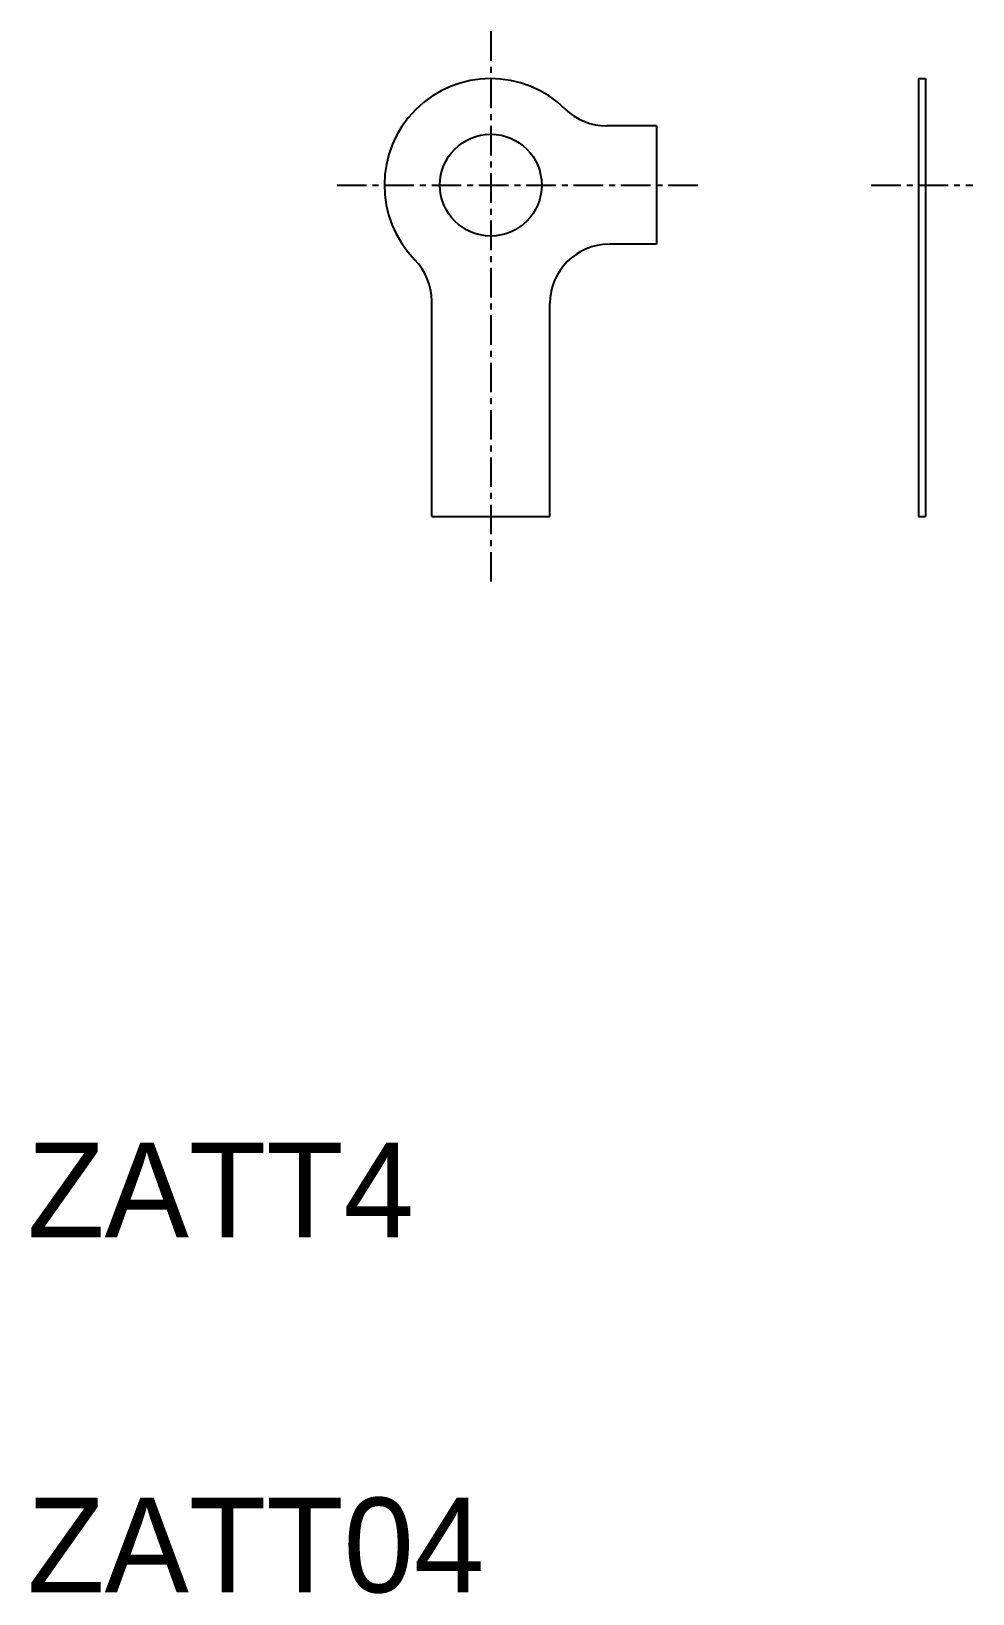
# Model space of a CAD drawing. Extents: x 112.4 to 152.2, y 28.4 to 94.4.
import ezdxf

# ---------------------------------------------------------------- set-up
doc = ezdxf.new("R2010")
doc.units = 0
doc.linetypes.add('CENTER', pattern=[2, 1.25, -0.25, 0.25, -0.25])
doc.layers.get('0').update_dxf_attribs({"linetype": 'CONTINUOUS'})
doc.layers.add('CENTER', color=1, linetype='CENTER')

msp = doc.modelspace()

# ---------------------------------------------------------------- linework, layer by layer
at = {"color": 7, "linetype": 'CONTINUOUS'}
for p, q in [((149.878, 92.41), (149.878, 73.91)), ((149.878, 92.41), (150.168, 92.41)), ((150.168, 92.41), (150.168, 73.91)), ((138.797, 90.41), (136.696, 90.41)), ((138.797, 90.41), (138.797, 85.41)), ((138.797, 85.41), (136.797, 85.41)), ((129.297, 73.91), (129.297, 83.011)), ((134.297, 73.91), (134.297, 82.91)), ((129.297, 73.91), (134.297, 73.91)), ((149.878, 73.91), (150.168, 73.91))]:
    msp.add_line(p, q, dxfattribs=at)
msp.add_circle((131.797, 87.91), 2.15, dxfattribs=at)
for centre, radius, start, end in [((131.797, 87.91), 4.5, 45.58469, 224.41531), ((136.696, 92.91), 2.5, 225.58469, 270), ((136.797, 82.91), 2.5, 90, 180), ((126.797, 83.011), 2.5, 0, 44.41531)]:
    msp.add_arc(centre, radius, start, end, dxfattribs=at)
at = {"layer": 'CENTER', "color": 1, "linetype": 'CENTER'}
for p, q in [((131.797, 94.41), (131.797, 70.91)), ((125.297, 87.91), (140.797, 87.91)), ((147.878, 87.91), (152.168, 87.91))]:
    msp.add_line(p, q, dxfattribs=at)

# ---------------------------------------------------------------- texts
at = {"color": 7, "linetype": 'CONTINUOUS'}
for s, p in [('ZATT4', (112.201, 43.465)), ('ZATT04', (112.201, 28.465))]:
    msp.add_text(s, height=4, dxfattribs=at).set_placement(p)

doc.saveas('drawing.dxf')
